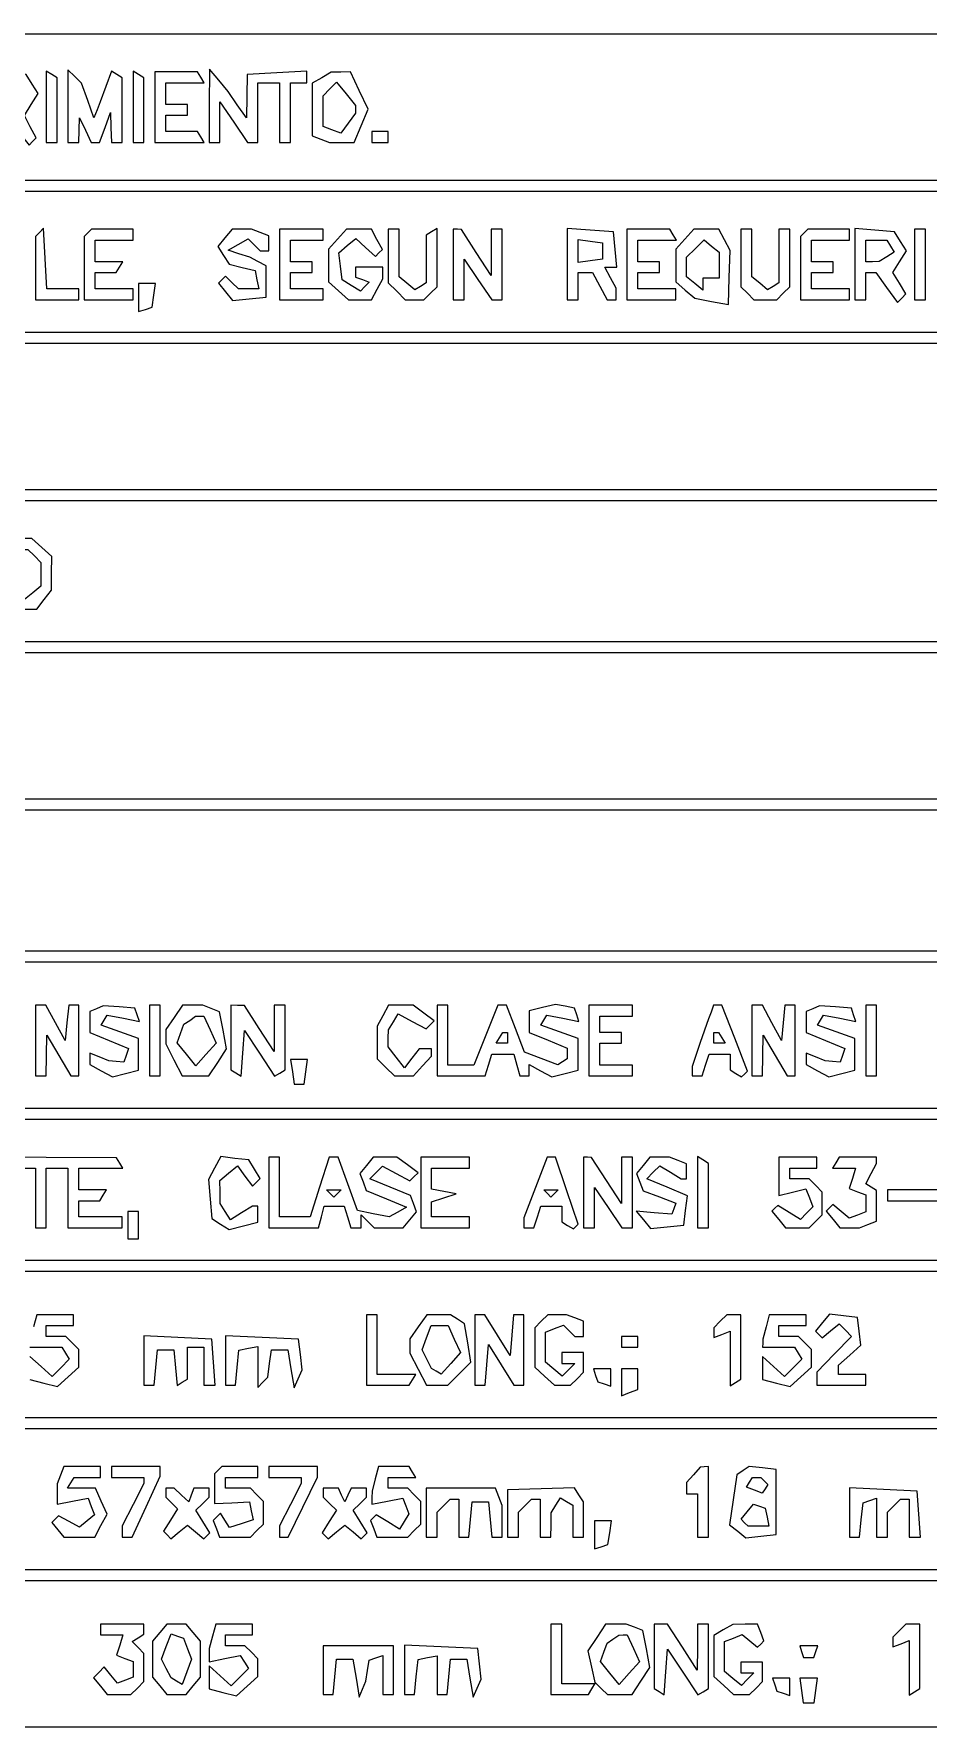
# Paper-space layout 'AN-03-DGE-012' of a CAD drawing. Header units: metres, sheet in millimetres. Extents: x 12 to 193, y 4 to 291.
# Drawn here: x 102.67 to 123.12, y 64.79 to 103.51 of the extents above; entities that cross this region are included whole.
import ezdxf

# ---------------------------------------------------------------- set-up
doc = ezdxf.new("R2010")
doc.units = ezdxf.units.M
doc.layers.add('DGE_CONTORNOS', color=7, linetype='Continuous', lineweight=0)
doc.layers.add('DGE_DATOS', color=7, linetype='Continuous', lineweight=0)

# ---------------------------------------------------------------- blocks, each defined once
blk = doc.blocks.new('LP_REF_DGE_MT_012')
at = {"layer": 'DGE_CONTORNOS'}
for points in [[(180.27, 101.832), (180.27, 100.157), (120.704, 100.157), (61.139, 100.157), (61.139, 101.832), (61.139, 103.507), (120.704, 103.507), (180.27, 103.507)], [(101.594, 101.84), (101.594, 101.026), (101.718, 101.026), (101.842, 101.026), (101.842, 101.336), (101.842, 101.646), (101.93, 101.646), (102.019, 101.646), (102.291, 101.305), (102.564, 100.964), (102.647, 101.046), (102.731, 101.129), (102.594, 101.384), (102.457, 101.64), (102.614, 101.892), (102.771, 102.143), (102.635, 102.36), (102.499, 102.577), (102.047, 102.615), (101.594, 102.654)], [(102.959, 101.84), (102.959, 101.026), (103.083, 101.026), (103.207, 101.026), (103.207, 101.763), (103.207, 102.5), (103.083, 102.577), (102.959, 102.653)], [(103.455, 101.857), (103.455, 101.026), (103.579, 101.026), (103.703, 101.026), (103.712, 101.305), (103.72, 101.584), (103.855, 101.305), (103.989, 101.026), (104.084, 101.026), (104.179, 101.026), (104.304, 101.367), (104.428, 101.708), (104.438, 101.367), (104.448, 101.026), (104.572, 101.026), (104.696, 101.026), (104.696, 101.763), (104.696, 102.5), (104.572, 102.577), (104.447, 102.654), (104.32, 102.305), (104.192, 101.956), (104.12, 101.77), (104.047, 101.584), (103.906, 101.982), (103.765, 102.38), (103.61, 102.534), (103.455, 102.688)], [(104.944, 101.84), (104.944, 101.026), (105.068, 101.026), (105.192, 101.026), (105.192, 101.763), (105.192, 102.5), (105.068, 102.577), (104.944, 102.653)], [(105.441, 101.832), (105.441, 101.026), (106.006, 101.026), (106.572, 101.026), (106.495, 101.15), (106.419, 101.274), (106.054, 101.274), (105.689, 101.274), (105.689, 101.46), (105.689, 101.646), (105.937, 101.646), (106.185, 101.646), (106.185, 101.77), (106.185, 101.894), (105.937, 101.894), (105.689, 101.894), (105.689, 102.142), (105.689, 102.391), (106.131, 102.391), (106.572, 102.391), (106.495, 102.515), (106.419, 102.639), (105.93, 102.639), (105.441, 102.639)], [(106.686, 101.863), (106.682, 101.026), (106.806, 101.026), (106.93, 101.026), (106.93, 101.489), (106.93, 101.952), (107.245, 101.489), (107.559, 101.026), (107.679, 101.026), (107.798, 101.026), (107.798, 101.708), (107.798, 102.391), (108.047, 102.391), (108.295, 102.391), (108.295, 101.708), (108.295, 101.026), (108.419, 101.026), (108.543, 101.026), (108.543, 101.708), (108.543, 102.391), (108.729, 102.391), (108.915, 102.391), (108.915, 102.522), (108.915, 102.653), (108.233, 102.616), (107.55, 102.578), (107.544, 102.081), (107.537, 101.584), (107.327, 101.888), (107.116, 102.191), (106.903, 102.446), (106.69, 102.701)], [(109.257, 102.505), (109.039, 102.378), (109.039, 101.777), (109.039, 101.176), (109.236, 101.101), (109.432, 101.026), (109.717, 101.026), (110.002, 101.026), (110.16, 101.407), (110.318, 101.788), (110.115, 102.213), (109.912, 102.639), (109.693, 102.635), (109.474, 102.631)], [(110.032, 101.78), (110.032, 101.694), (109.864, 101.464), (109.696, 101.234), (109.492, 101.312), (109.288, 101.39), (109.288, 101.741), (109.288, 102.093), (109.443, 102.248), (109.598, 102.403), (109.815, 102.135), (110.032, 101.867)], [(110.404, 101.15), (110.404, 101.026), (110.591, 101.026), (110.777, 101.026), (110.777, 101.15), (110.777, 101.274), (110.591, 101.274), (110.404, 101.274)], [(180.27, 98.296), (180.27, 96.683), (120.704, 96.683), (61.139, 96.683), (61.139, 98.296), (61.139, 99.909), (120.704, 99.909), (180.27, 99.909)], [(102.804, 98.969), (102.711, 98.875), (102.711, 98.151), (102.711, 97.427), (103.207, 97.427), (103.703, 97.427), (103.703, 97.551), (103.703, 97.675), (103.337, 97.675), (102.971, 97.675), (102.934, 98.369), (102.897, 99.063)], [(103.91, 98.958), (103.827, 98.875), (103.827, 98.151), (103.827, 97.427), (104.386, 97.427), (104.944, 97.427), (104.944, 97.551), (104.944, 97.675), (104.51, 97.675), (104.076, 97.675), (104.076, 97.861), (104.076, 98.048), (104.317, 98.048), (104.557, 98.048), (104.634, 98.172), (104.711, 98.296), (104.393, 98.296), (104.076, 98.296), (104.076, 98.544), (104.076, 98.792), (104.51, 98.792), (104.944, 98.792), (104.944, 98.916), (104.944, 99.04), (104.469, 99.04), (103.993, 99.04)], [(107.045, 98.844), (106.882, 98.647), (107.011, 98.443), (107.139, 98.239), (107.437, 98.169), (107.735, 98.099), (107.776, 97.887), (107.817, 97.675), (107.584, 97.675), (107.352, 97.675), (107.205, 97.822), (107.058, 97.969), (106.976, 97.887), (106.894, 97.805), (107.057, 97.61), (107.219, 97.414), (107.602, 97.452), (107.985, 97.489), (107.985, 97.848), (107.985, 98.207), (107.798, 98.304), (107.612, 98.402), (107.364, 98.481), (107.116, 98.561), (107.345, 98.689), (107.574, 98.818), (107.711, 98.681), (107.848, 98.544), (107.947, 98.544), (108.047, 98.544), (108.047, 98.717), (108.047, 98.89), (107.85, 98.965), (107.654, 99.04), (107.431, 99.04), (107.208, 99.04)], [(108.295, 98.234), (108.295, 97.427), (108.791, 97.427), (109.288, 97.427), (109.288, 97.551), (109.288, 97.675), (108.915, 97.675), (108.543, 97.675), (108.543, 97.861), (108.543, 98.048), (108.791, 98.048), (109.039, 98.048), (109.039, 98.172), (109.039, 98.296), (108.791, 98.296), (108.543, 98.296), (108.543, 98.544), (108.543, 98.792), (108.915, 98.792), (109.288, 98.792), (109.288, 98.916), (109.288, 99.04), (108.791, 99.04), (108.295, 99.04)], [(109.617, 98.813), (109.412, 98.586), (109.412, 98.212), (109.412, 97.838), (109.639, 97.632), (109.866, 97.427), (110.131, 97.427), (110.396, 97.427), (110.524, 97.667), (110.653, 97.907), (110.653, 98.039), (110.653, 98.172), (110.342, 98.172), (110.032, 98.172), (110.032, 98.058), (110.032, 97.944), (110.187, 97.889), (110.342, 97.833), (110.243, 97.728), (110.144, 97.622), (109.933, 97.754), (109.722, 97.886), (109.685, 98.195), (109.647, 98.503), (109.842, 98.665), (110.037, 98.826), (110.262, 98.623), (110.487, 98.419), (110.565, 98.498), (110.644, 98.577), (110.52, 98.808), (110.396, 99.04), (110.109, 99.04), (109.822, 99.04)], [(110.777, 98.429), (110.777, 97.817), (110.972, 97.622), (111.167, 97.427), (111.381, 97.427), (111.596, 97.427), (111.745, 97.576), (111.894, 97.725), (111.894, 98.39), (111.894, 99.055), (111.77, 98.978), (111.645, 98.902), (111.645, 98.358), (111.645, 97.814), (111.516, 97.734), (111.386, 97.654), (111.206, 97.804), (111.025, 97.954), (111.025, 98.497), (111.025, 99.04), (110.901, 99.04), (110.777, 99.04)], [(112.266, 98.234), (112.266, 97.427), (112.39, 97.427), (112.514, 97.427), (112.514, 97.89), (112.514, 98.353), (112.829, 97.89), (113.144, 97.427), (113.263, 97.427), (113.383, 97.427), (113.383, 98.234), (113.383, 99.04), (113.259, 99.04), (113.135, 99.04), (113.133, 98.513), (113.131, 97.985), (112.791, 98.512), (112.452, 99.038), (112.359, 99.039), (112.266, 99.04)], [(114.872, 98.241), (114.872, 97.427), (114.996, 97.427), (115.12, 97.427), (115.12, 97.737), (115.12, 98.048), (115.285, 98.048), (115.45, 98.048), (115.617, 97.737), (115.783, 97.427), (115.886, 97.427), (115.989, 97.427), (115.989, 97.559), (115.989, 97.692), (115.86, 97.932), (115.732, 98.172), (115.868, 98.172), (116.005, 98.172), (115.966, 98.575), (115.927, 98.978), (115.399, 99.016), (114.872, 99.055)], [(115.679, 98.544), (115.679, 98.358), (115.399, 98.318), (115.12, 98.278), (115.12, 98.544), (115.12, 98.809), (115.399, 98.77), (115.679, 98.73)], [(116.237, 98.234), (116.237, 97.427), (116.795, 97.427), (117.354, 97.427), (117.354, 97.551), (117.354, 97.675), (116.92, 97.675), (116.485, 97.675), (116.485, 97.861), (116.485, 98.048), (116.733, 98.048), (116.982, 98.048), (116.982, 98.172), (116.982, 98.296), (116.733, 98.296), (116.485, 98.296), (116.485, 98.544), (116.485, 98.792), (116.927, 98.792), (117.368, 98.792), (117.292, 98.916), (117.215, 99.04), (116.726, 99.04), (116.237, 99.04)], [(117.559, 98.813), (117.354, 98.586), (117.354, 98.212), (117.354, 97.838), (117.571, 97.649), (117.788, 97.461), (118.172, 97.389), (118.556, 97.317), (118.578, 97.934), (118.6, 98.551), (118.469, 98.796), (118.338, 99.04), (118.051, 99.04), (117.765, 99.04)], [(118.347, 98.218), (118.347, 97.923), (118.16, 97.923), (117.974, 97.923), (117.974, 97.784), (117.974, 97.645), (117.788, 97.799), (117.602, 97.954), (117.602, 98.178), (117.602, 98.402), (117.801, 98.601), (118.001, 98.801), (118.174, 98.657), (118.347, 98.514)], [(118.843, 98.383), (118.843, 97.725), (118.992, 97.576), (119.141, 97.427), (119.401, 97.427), (119.662, 97.427), (119.811, 97.576), (119.96, 97.725), (119.96, 98.383), (119.96, 99.04), (119.836, 99.04), (119.712, 99.04), (119.712, 98.427), (119.712, 97.814), (119.582, 97.734), (119.453, 97.654), (119.272, 97.804), (119.091, 97.954), (119.091, 98.497), (119.091, 99.04), (118.967, 99.04), (118.843, 99.04)], [(120.291, 98.958), (120.208, 98.875), (120.208, 98.151), (120.208, 97.427), (120.766, 97.427), (121.325, 97.427), (121.325, 97.551), (121.325, 97.675), (120.891, 97.675), (120.456, 97.675), (120.456, 97.861), (120.456, 98.048), (120.704, 98.048), (120.953, 98.048), (120.953, 98.172), (120.953, 98.296), (120.704, 98.296), (120.456, 98.296), (120.456, 98.544), (120.456, 98.792), (120.891, 98.792), (121.325, 98.792), (121.325, 98.916), (121.325, 99.04), (120.849, 99.04), (120.373, 99.04)], [(121.449, 98.241), (121.449, 97.427), (121.573, 97.427), (121.697, 97.427), (121.697, 97.737), (121.697, 98.048), (121.811, 98.048), (121.925, 98.048), (122.173, 97.707), (122.422, 97.366), (122.52, 97.464), (122.618, 97.562), (122.467, 97.805), (122.316, 98.048), (122.471, 98.296), (122.626, 98.545), (122.49, 98.761), (122.355, 98.978), (121.902, 99.017), (121.449, 99.055)], [(122.264, 98.654), (122.349, 98.516), (122.178, 98.408), (122.007, 98.3), (121.852, 98.298), (121.697, 98.296), (121.697, 98.544), (121.697, 98.792), (121.938, 98.792), (122.179, 98.792)], [(122.814, 98.234), (122.814, 97.427), (122.938, 97.427), (123.062, 97.427), (123.062, 98.234), (123.062, 99.04), (122.938, 99.04), (122.814, 99.04)], [(105.068, 97.479), (105.068, 97.158), (105.224, 97.209), (105.379, 97.26), (105.418, 97.53), (105.458, 97.799), (105.263, 97.799), (105.068, 97.799)], [(180.27, 94.759), (180.27, 93.084), (120.704, 93.084), (61.139, 93.084), (61.139, 94.759), (61.139, 96.434), (120.704, 96.434), (180.27, 96.434)], [(180.27, 91.223), (180.27, 89.609), (120.704, 89.609), (61.139, 89.609), (61.139, 91.223), (61.139, 92.836), (120.704, 92.836), (180.27, 92.836)], [(102.047, 91.74), (101.842, 91.513), (101.842, 91.062), (101.842, 90.611), (102.082, 90.482), (102.322, 90.354), (102.534, 90.354), (102.745, 90.354), (102.91, 90.571), (103.075, 90.788), (103.079, 91.172), (103.083, 91.556), (102.856, 91.762), (102.629, 91.967), (102.441, 91.967), (102.253, 91.967)], [(102.686, 91.57), (102.835, 91.421), (102.835, 91.151), (102.835, 90.881), (102.649, 90.726), (102.462, 90.572), (102.276, 90.726), (102.09, 90.881), (102.09, 91.151), (102.09, 91.421), (102.239, 91.57), (102.388, 91.719), (102.462, 91.719), (102.537, 91.719)], [(180.27, 87.686), (180.27, 86.011), (120.704, 86.011), (61.139, 86.011), (61.139, 87.686), (61.139, 89.361), (120.704, 89.361), (180.27, 89.361)], [(180.27, 84.15), (180.27, 82.536), (120.704, 82.536), (61.139, 82.536), (61.139, 84.15), (61.139, 85.763), (120.704, 85.763), (180.27, 85.763)], [(180.27, 80.613), (180.27, 78.938), (120.704, 78.938), (61.139, 78.938), (61.139, 80.613), (61.139, 82.288), (120.704, 82.288), (180.27, 82.288)], [(111.894, 80.489), (111.894, 79.682), (112.444, 79.682), (112.994, 79.682), (113.073, 79.931), (113.151, 80.179), (113.403, 80.179), (113.654, 80.179), (113.719, 79.931), (113.784, 79.682), (113.894, 79.682), (114.003, 79.682), (114.003, 79.811), (114.003, 79.939), (114.263, 79.8), (114.523, 79.661), (114.821, 79.736), (115.12, 79.811), (115.12, 80.173), (115.12, 80.535), (114.692, 80.69), (114.265, 80.844), (114.335, 80.958), (114.406, 81.072), (114.773, 80.999), (115.14, 80.926), (115.089, 81.08), (115.038, 81.234), (114.821, 81.276), (114.604, 81.318), (114.304, 81.242), (114.003, 81.167), (114.003, 80.923), (114.003, 80.678), (114.438, 80.497), (114.872, 80.316), (114.872, 80.192), (114.872, 80.069), (114.766, 80.004), (114.66, 79.938), (114.277, 80.083), (113.894, 80.227), (113.69, 80.762), (113.486, 81.296), (113.387, 81.296), (113.288, 81.296), (113.011, 80.613), (112.733, 79.931), (112.438, 79.931), (112.142, 79.931), (112.142, 80.613), (112.142, 81.296), (112.018, 81.296), (111.894, 81.296)], [(102.711, 80.489), (102.711, 79.682), (102.835, 79.682), (102.959, 79.682), (102.964, 80.148), (102.97, 80.613), (103.243, 80.149), (103.517, 79.685), (103.61, 79.684), (103.703, 79.682), (103.703, 80.489), (103.703, 81.296), (103.587, 81.296), (103.471, 81.296), (103.432, 80.892), (103.392, 80.489), (103.172, 80.892), (102.952, 81.296), (102.831, 81.296), (102.711, 81.296)], [(104.107, 81.216), (103.952, 81.151), (103.952, 80.915), (103.952, 80.678), (104.397, 80.492), (104.842, 80.306), (104.787, 80.149), (104.731, 79.993), (104.559, 80.01), (104.386, 80.027), (104.169, 80.116), (103.952, 80.205), (103.952, 80.072), (103.952, 79.939), (104.211, 79.8), (104.471, 79.661), (104.77, 79.736), (105.068, 79.811), (105.068, 80.173), (105.068, 80.535), (104.641, 80.69), (104.213, 80.844), (104.283, 80.958), (104.354, 81.072), (104.721, 80.999), (105.088, 80.926), (105.038, 81.08), (104.987, 81.234), (104.625, 81.258), (104.262, 81.282)], [(105.317, 80.489), (105.317, 79.682), (105.441, 79.682), (105.565, 79.682), (105.565, 80.489), (105.565, 81.296), (105.441, 81.296), (105.317, 81.296)], [(105.882, 81.02), (105.689, 80.744), (105.689, 80.579), (105.689, 80.415), (105.878, 80.049), (106.068, 79.682), (106.372, 79.682), (106.676, 79.682), (106.879, 79.992), (107.082, 80.302), (107.002, 80.725), (106.923, 81.148), (106.73, 81.222), (106.537, 81.296), (106.306, 81.296), (106.075, 81.296)], [(106.704, 80.738), (106.845, 80.428), (106.611, 80.169), (106.377, 79.911), (106.163, 80.175), (105.95, 80.439), (106.027, 80.65), (106.105, 80.861), (106.238, 80.952), (106.371, 81.044), (106.467, 81.045), (106.563, 81.047)], [(107.178, 80.558), (107.178, 79.821), (107.295, 79.749), (107.412, 79.677), (107.45, 80.2), (107.488, 80.723), (107.834, 80.198), (108.18, 79.674), (108.3, 79.747), (108.419, 79.821), (108.419, 80.558), (108.419, 81.296), (108.295, 81.296), (108.171, 81.296), (108.169, 80.768), (108.167, 80.241), (107.828, 80.767), (107.488, 81.294), (107.333, 81.295), (107.178, 81.296)], [(110.657, 81.056), (110.529, 80.816), (110.529, 80.444), (110.529, 80.072), (110.724, 79.877), (110.919, 79.682), (111.139, 79.682), (111.359, 79.682), (111.564, 79.909), (111.77, 80.136), (111.77, 80.22), (111.77, 80.303), (111.628, 80.303), (111.487, 80.303), (111.318, 80.086), (111.149, 79.869), (110.963, 80.109), (110.777, 80.35), (110.779, 80.544), (110.781, 80.737), (110.895, 80.918), (111.009, 81.098), (111.327, 80.928), (111.645, 80.757), (111.738, 80.851), (111.831, 80.944), (111.591, 81.12), (111.35, 81.296), (111.068, 81.296), (110.786, 81.296)], [(115.368, 80.489), (115.368, 79.682), (115.865, 79.682), (116.361, 79.682), (116.361, 79.806), (116.361, 79.931), (115.989, 79.931), (115.617, 79.931), (115.617, 80.179), (115.617, 80.427), (115.865, 80.427), (116.113, 80.427), (116.113, 80.551), (116.113, 80.675), (115.865, 80.675), (115.617, 80.675), (115.617, 80.861), (115.617, 81.047), (115.989, 81.047), (116.361, 81.047), (116.361, 81.171), (116.361, 81.296), (115.865, 81.296), (115.368, 81.296)], [(118.159, 81.14), (118.103, 80.985), (117.914, 80.442), (117.726, 79.899), (117.726, 79.791), (117.726, 79.682), (117.842, 79.682), (117.958, 79.682), (118.036, 79.931), (118.115, 80.179), (118.355, 80.179), (118.595, 80.179), (118.595, 80), (118.595, 79.821), (118.727, 79.739), (118.859, 79.658), (118.926, 79.724), (118.993, 79.791), (118.702, 80.543), (118.41, 81.296), (118.312, 81.296), (118.215, 81.296)], [(119.091, 80.489), (119.091, 79.682), (119.215, 79.682), (119.339, 79.682), (119.345, 80.148), (119.35, 80.613), (119.624, 80.149), (119.898, 79.685), (119.991, 79.684), (120.084, 79.682), (120.084, 80.489), (120.084, 81.296), (119.968, 81.296), (119.851, 81.296), (119.812, 80.892), (119.773, 80.489), (119.553, 80.892), (119.333, 81.296), (119.212, 81.296), (119.091, 81.296)], [(120.487, 81.216), (120.332, 81.151), (120.332, 80.915), (120.332, 80.678), (120.777, 80.492), (121.223, 80.306), (121.167, 80.149), (121.112, 79.993), (120.939, 80.01), (120.766, 80.027), (120.549, 80.116), (120.332, 80.205), (120.332, 80.072), (120.332, 79.939), (120.592, 79.8), (120.852, 79.661), (121.15, 79.736), (121.449, 79.811), (121.449, 80.173), (121.449, 80.535), (121.021, 80.69), (120.594, 80.844), (120.664, 80.958), (120.735, 81.072), (121.102, 80.999), (121.469, 80.926), (121.418, 81.08), (121.368, 81.234), (121.005, 81.258), (120.642, 81.282)], [(121.697, 80.489), (121.697, 79.682), (121.821, 79.682), (121.945, 79.682), (121.945, 80.489), (121.945, 81.296), (121.821, 81.296), (121.697, 81.296)], [(113.507, 80.551), (113.507, 80.427), (113.375, 80.427), (113.244, 80.427), (113.321, 80.551), (113.397, 80.675), (113.452, 80.675), (113.507, 80.675)], [(118.409, 80.551), (118.485, 80.427), (118.354, 80.427), (118.223, 80.427), (118.223, 80.551), (118.223, 80.675), (118.277, 80.675), (118.332, 80.675)], [(108.587, 79.775), (108.63, 79.496), (108.742, 79.496), (108.853, 79.496), (108.893, 79.775), (108.933, 80.055), (108.739, 80.055), (108.545, 80.055)], [(180.27, 77.077), (180.27, 75.463), (120.704, 75.463), (61.139, 75.463), (61.139, 77.077), (61.139, 78.69), (120.704, 78.69), (180.27, 78.69)], [(106.807, 77.575), (106.667, 77.314), (106.705, 76.867), (106.744, 76.419), (106.942, 76.295), (107.14, 76.171), (107.469, 76.254), (107.798, 76.337), (107.798, 76.52), (107.798, 76.704), (107.735, 76.704), (107.671, 76.704), (107.421, 76.549), (107.17, 76.394), (107.052, 76.58), (106.934, 76.766), (106.932, 77.03), (106.93, 77.294), (107.129, 77.46), (107.329, 77.626), (107.5, 77.391), (107.672, 77.157), (107.762, 77.247), (107.852, 77.337), (107.72, 77.548), (107.587, 77.759), (107.267, 77.797), (106.947, 77.836)], [(108.047, 77.014), (108.047, 76.208), (108.617, 76.208), (109.187, 76.208), (109.252, 76.456), (109.317, 76.704), (109.542, 76.704), (109.767, 76.704), (109.846, 76.456), (109.925, 76.208), (110.041, 76.208), (110.156, 76.208), (110.156, 76.357), (110.156, 76.506), (110.305, 76.357), (110.454, 76.208), (110.786, 76.208), (111.119, 76.208), (111.272, 76.392), (111.425, 76.577), (111.354, 76.761), (111.284, 76.945), (110.822, 77.138), (110.361, 77.33), (110.504, 77.474), (110.648, 77.618), (110.96, 77.45), (111.273, 77.283), (111.366, 77.376), (111.459, 77.469), (111.218, 77.645), (110.978, 77.821), (110.706, 77.821), (110.435, 77.821), (110.282, 77.637), (110.129, 77.452), (110.203, 77.259), (110.277, 77.065), (110.738, 76.873), (111.199, 76.68), (111, 76.569), (110.801, 76.457), (110.437, 76.53), (110.073, 76.603), (109.854, 77.212), (109.635, 77.821), (109.53, 77.821), (109.424, 77.821), (109.209, 77.139), (108.994, 76.456), (108.645, 76.456), (108.295, 76.456), (108.295, 77.139), (108.295, 77.821), (108.171, 77.821), (108.047, 77.821)], [(111.521, 77.014), (111.521, 76.208), (112.08, 76.208), (112.638, 76.208), (112.638, 76.332), (112.638, 76.456), (112.204, 76.456), (111.77, 76.456), (111.77, 76.628), (111.77, 76.799), (112.049, 76.892), (112.328, 76.984), (112.049, 77.039), (111.77, 77.094), (111.77, 77.333), (111.77, 77.573), (112.204, 77.573), (112.638, 77.573), (112.638, 77.697), (112.638, 77.821), (112.08, 77.821), (111.521, 77.821)], [(114.145, 77.128), (113.879, 76.434), (113.879, 76.321), (113.879, 76.208), (113.995, 76.208), (114.111, 76.208), (114.189, 76.456), (114.268, 76.704), (114.508, 76.704), (114.748, 76.704), (114.748, 76.525), (114.748, 76.347), (114.88, 76.265), (115.013, 76.183), (115.065, 76.236), (115.118, 76.289), (114.86, 77.055), (114.601, 77.821), (114.505, 77.821), (114.41, 77.821)], [(115.244, 77.014), (115.244, 76.208), (115.368, 76.208), (115.492, 76.208), (115.492, 76.671), (115.492, 77.134), (115.807, 76.671), (116.122, 76.208), (116.241, 76.208), (116.361, 76.208), (116.361, 77.014), (116.361, 77.821), (116.237, 77.821), (116.113, 77.821), (116.111, 77.294), (116.109, 76.766), (115.77, 77.293), (115.43, 77.819), (115.337, 77.82), (115.244, 77.821)], [(116.611, 77.637), (116.457, 77.452), (116.534, 77.253), (116.61, 77.055), (116.983, 76.914), (117.356, 76.773), (117.31, 76.646), (117.265, 76.518), (116.857, 76.552), (116.45, 76.586), (116.612, 76.391), (116.774, 76.195), (117.157, 76.233), (117.54, 76.27), (117.579, 76.606), (117.618, 76.943), (117.153, 77.137), (116.689, 77.33), (116.839, 77.48), (116.988, 77.629), (117.231, 77.477), (117.475, 77.325), (117.538, 77.325), (117.602, 77.325), (117.602, 77.498), (117.602, 77.67), (117.406, 77.746), (117.209, 77.821), (116.987, 77.821), (116.764, 77.821)], [(117.85, 77.022), (117.85, 76.208), (117.974, 76.208), (118.098, 76.208), (118.098, 76.945), (118.098, 77.682), (117.974, 77.759), (117.85, 77.836)], [(119.712, 77.384), (119.712, 76.948), (120.021, 77.025), (120.33, 77.103), (120.409, 76.895), (120.489, 76.688), (120.346, 76.544), (120.202, 76.4), (119.945, 76.561), (119.687, 76.721), (119.62, 76.654), (119.552, 76.586), (119.709, 76.397), (119.866, 76.208), (120.136, 76.208), (120.407, 76.208), (120.556, 76.357), (120.704, 76.506), (120.704, 76.766), (120.704, 77.027), (120.556, 77.176), (120.407, 77.325), (120.183, 77.325), (119.96, 77.325), (119.96, 77.449), (119.96, 77.573), (120.27, 77.573), (120.58, 77.573), (120.58, 77.697), (120.58, 77.821), (120.146, 77.821), (119.712, 77.821)], [(121.015, 77.697), (120.938, 77.573), (121.202, 77.573), (121.466, 77.573), (121.392, 77.339), (121.317, 77.106), (121.507, 77.033), (121.697, 76.96), (121.697, 76.766), (121.697, 76.572), (121.509, 76.5), (121.322, 76.428), (121.134, 76.584), (120.947, 76.74), (120.87, 76.663), (120.793, 76.586), (120.95, 76.397), (121.107, 76.208), (121.33, 76.208), (121.553, 76.208), (121.749, 76.283), (121.945, 76.359), (121.945, 76.71), (121.945, 77.062), (121.821, 77.139), (121.697, 77.216), (121.821, 77.448), (121.945, 77.681), (121.945, 77.751), (121.945, 77.821), (121.518, 77.821), (121.091, 77.821)], [(109.619, 76.994), (109.536, 76.911), (109.453, 76.994), (109.37, 77.077), (109.536, 77.077), (109.701, 77.077)], [(114.582, 76.994), (114.5, 76.911), (114.417, 76.994), (114.334, 77.077), (114.5, 77.077), (114.665, 77.077)], [(122.194, 76.952), (122.194, 76.828), (122.876, 76.828), (123.559, 76.828), (123.559, 76.952), (123.559, 77.077), (122.876, 77.077), (122.194, 77.077)], [(104.82, 76.27), (104.82, 75.96), (104.944, 75.96), (105.068, 75.96), (105.068, 76.27), (105.068, 76.58), (104.944, 76.58), (104.82, 76.58)], [(180.27, 73.54), (180.27, 71.865), (120.704, 71.865), (61.139, 71.865), (61.139, 73.54), (61.139, 75.215), (120.704, 75.215), (180.27, 75.215)], [(110.28, 73.416), (110.28, 72.609), (110.769, 72.609), (111.259, 72.609), (111.335, 72.733), (111.412, 72.858), (110.97, 72.858), (110.529, 72.858), (110.529, 73.54), (110.529, 74.222), (110.404, 74.222), (110.28, 74.222)], [(111.466, 73.947), (111.273, 73.671), (111.273, 73.506), (111.273, 73.342), (111.462, 72.975), (111.652, 72.609), (111.897, 72.609), (112.142, 72.609), (112.404, 72.871), (112.666, 73.134), (112.595, 73.575), (112.523, 74.016), (112.363, 74.117), (112.204, 74.219), (111.932, 74.221), (111.66, 74.222)], [(112.288, 73.665), (112.429, 73.355), (112.207, 73.109), (111.985, 72.863), (111.878, 72.929), (111.771, 72.995), (111.661, 73.206), (111.551, 73.416), (111.656, 73.695), (111.762, 73.974), (111.954, 73.974), (112.147, 73.974)], [(112.762, 73.416), (112.762, 72.609), (112.879, 72.609), (112.996, 72.609), (113.034, 73.075), (113.073, 73.54), (113.362, 73.075), (113.651, 72.609), (113.765, 72.609), (113.879, 72.609), (113.879, 73.416), (113.879, 74.222), (113.763, 74.222), (113.646, 74.222), (113.607, 73.757), (113.569, 73.292), (113.28, 73.757), (112.99, 74.222), (112.876, 74.222), (112.762, 74.222)], [(114.276, 74.074), (114.127, 73.925), (114.127, 73.472), (114.127, 73.02), (114.354, 72.815), (114.581, 72.609), (114.764, 72.609), (114.946, 72.609), (115.095, 72.758), (115.244, 72.907), (115.244, 73.131), (115.244, 73.354), (114.996, 73.354), (114.748, 73.354), (114.748, 73.23), (114.748, 73.106), (114.897, 73.106), (115.046, 73.106), (114.902, 72.962), (114.758, 72.818), (114.567, 72.977), (114.376, 73.136), (114.376, 73.48), (114.376, 73.824), (114.582, 73.903), (114.789, 73.982), (114.918, 73.854), (115.046, 73.726), (115.145, 73.726), (115.244, 73.726), (115.244, 73.899), (115.244, 74.072), (115.048, 74.147), (114.852, 74.222), (114.638, 74.222), (114.425, 74.222)], [(118.371, 74.074), (118.223, 73.925), (118.223, 73.812), (118.223, 73.7), (118.409, 73.771), (118.595, 73.842), (118.595, 73.219), (118.595, 72.595), (118.719, 72.671), (118.843, 72.748), (118.843, 73.485), (118.843, 74.222), (118.682, 74.222), (118.52, 74.222)], [(119.418, 73.943), (119.343, 73.664), (119.341, 73.571), (119.339, 73.478), (119.704, 73.478), (120.069, 73.478), (120.153, 73.342), (120.237, 73.206), (120.04, 73.009), (119.843, 72.812), (119.591, 73.04), (119.339, 73.268), (119.339, 73.003), (119.339, 72.738), (119.655, 72.659), (119.97, 72.58), (120.213, 72.8), (120.456, 73.02), (120.456, 73.224), (120.456, 73.428), (120.307, 73.577), (120.158, 73.726), (119.935, 73.726), (119.712, 73.726), (119.712, 73.85), (119.712, 73.974), (120.022, 73.974), (120.332, 73.974), (120.332, 74.098), (120.332, 74.222), (119.912, 74.222), (119.492, 74.222)], [(120.707, 74.04), (120.545, 73.844), (120.622, 73.767), (120.698, 73.691), (120.893, 73.852), (121.087, 74.013), (121.231, 73.87), (121.374, 73.727), (120.977, 73.317), (120.58, 72.908), (120.58, 72.759), (120.58, 72.609), (121.139, 72.609), (121.697, 72.609), (121.697, 72.733), (121.697, 72.858), (121.387, 72.858), (121.077, 72.858), (121.077, 72.962), (121.077, 73.067), (121.331, 73.297), (121.585, 73.527), (121.548, 73.844), (121.511, 74.16), (121.19, 74.198), (120.869, 74.235)], [(105.192, 73.174), (105.192, 72.609), (105.309, 72.609), (105.425, 72.609), (105.464, 73.013), (105.503, 73.416), (105.689, 73.416), (105.875, 73.416), (105.914, 73.01), (105.953, 72.605), (106.069, 72.676), (106.185, 72.748), (106.185, 73.113), (106.185, 73.478), (106.371, 73.478), (106.558, 73.478), (106.558, 73.044), (106.558, 72.609), (106.689, 72.609), (106.82, 72.609), (106.782, 73.137), (106.744, 73.664), (105.968, 73.701), (105.192, 73.738)], [(107.054, 73.173), (107.054, 72.609), (107.17, 72.609), (107.286, 72.609), (107.325, 73.012), (107.364, 73.414), (107.581, 73.455), (107.798, 73.496), (107.798, 73.028), (107.798, 72.56), (107.912, 72.678), (108.026, 72.795), (108.067, 73.106), (108.109, 73.416), (108.295, 73.416), (108.481, 73.416), (108.553, 72.982), (108.625, 72.547), (108.717, 72.754), (108.81, 72.961), (108.769, 73.312), (108.729, 73.664), (107.892, 73.701), (107.054, 73.737)], [(116.113, 73.602), (116.113, 73.478), (116.299, 73.478), (116.485, 73.478), (116.485, 73.602), (116.485, 73.726), (116.299, 73.726), (116.113, 73.726)], [(115.521, 72.834), (115.57, 72.687), (115.717, 72.638), (115.865, 72.589), (115.865, 72.785), (115.865, 72.982), (115.668, 72.982), (115.472, 72.982)], [(116.113, 72.675), (116.113, 72.369), (116.299, 72.44), (116.485, 72.512), (116.485, 72.747), (116.485, 72.982), (116.299, 72.982), (116.113, 72.982)], [(180.27, 70.003), (180.27, 68.39), (120.704, 68.39), (61.139, 68.39), (61.139, 70.003), (61.139, 71.617), (120.704, 71.617), (180.27, 71.617)], [(103.282, 70.552), (103.207, 70.355), (103.207, 70.121), (103.207, 69.886), (103.561, 69.956), (103.916, 70.027), (103.988, 69.838), (104.061, 69.649), (103.89, 69.508), (103.719, 69.366), (103.479, 69.494), (103.24, 69.622), (103.162, 69.545), (103.085, 69.468), (103.223, 69.301), (103.361, 69.135), (103.714, 69.135), (104.067, 69.135), (104.208, 69.399), (104.349, 69.663), (104.215, 69.957), (104.081, 70.252), (103.761, 70.252), (103.441, 70.252), (103.517, 70.376), (103.594, 70.5), (103.897, 70.5), (104.2, 70.5), (104.2, 70.624), (104.2, 70.748), (103.779, 70.748), (103.358, 70.748)], [(104.448, 70.624), (104.448, 70.5), (104.82, 70.5), (105.192, 70.5), (105.192, 70.433), (105.192, 70.366), (104.944, 69.879), (104.696, 69.393), (104.696, 69.264), (104.696, 69.135), (104.811, 69.135), (104.926, 69.135), (105.245, 69.832), (105.565, 70.53), (105.565, 70.639), (105.565, 70.748), (105.006, 70.748), (104.448, 70.748)], [(106.888, 70.665), (106.806, 70.583), (106.806, 70.244), (106.806, 69.905), (107.205, 69.923), (107.603, 69.941), (107.646, 69.735), (107.689, 69.528), (107.418, 69.442), (107.147, 69.356), (107.045, 69.521), (106.943, 69.686), (106.859, 69.602), (106.775, 69.518), (106.849, 69.326), (106.922, 69.135), (107.273, 69.135), (107.625, 69.135), (107.774, 69.284), (107.923, 69.433), (107.923, 69.693), (107.923, 69.954), (107.774, 70.103), (107.625, 70.252), (107.339, 70.252), (107.054, 70.252), (107.054, 70.376), (107.054, 70.5), (107.426, 70.5), (107.798, 70.5), (107.798, 70.624), (107.798, 70.748), (107.385, 70.748), (106.971, 70.748)], [(108.047, 70.624), (108.047, 70.5), (108.419, 70.5), (108.791, 70.5), (108.791, 70.433), (108.791, 70.366), (108.543, 69.879), (108.295, 69.393), (108.295, 69.264), (108.295, 69.135), (108.393, 69.135), (108.491, 69.135), (108.827, 69.82), (109.164, 70.505), (109.164, 70.627), (109.164, 70.748), (108.605, 70.748), (108.047, 70.748)], [(110.483, 70.469), (110.408, 70.19), (110.406, 70.038), (110.404, 69.886), (110.759, 69.956), (111.113, 70.027), (111.182, 69.849), (111.25, 69.671), (111.141, 69.496), (111.033, 69.321), (110.768, 69.485), (110.504, 69.648), (110.439, 69.583), (110.374, 69.518), (110.447, 69.326), (110.521, 69.135), (110.872, 69.135), (111.224, 69.135), (111.372, 69.284), (111.521, 69.433), (111.521, 69.693), (111.521, 69.954), (111.372, 70.103), (111.224, 70.252), (111, 70.252), (110.777, 70.252), (110.777, 70.376), (110.777, 70.5), (111.094, 70.5), (111.412, 70.5), (111.335, 70.624), (111.259, 70.748), (110.908, 70.748), (110.558, 70.748)], [(117.757, 70.562), (117.602, 70.386), (117.602, 70.257), (117.602, 70.128), (117.726, 70.128), (117.85, 70.128), (117.85, 69.631), (117.85, 69.135), (117.974, 69.135), (118.098, 69.135), (118.098, 69.941), (118.098, 70.748), (118.005, 70.743), (117.912, 70.739)], [(118.891, 70.656), (118.753, 70.562), (118.669, 69.992), (118.585, 69.421), (118.769, 69.269), (118.952, 69.117), (119.301, 69.157), (119.65, 69.197), (119.65, 69.941), (119.65, 70.686), (119.339, 70.718), (119.029, 70.75)], [(119.377, 70.42), (119.457, 70.341), (119.394, 70.24), (119.331, 70.138), (119.15, 70.208), (118.969, 70.278), (119.037, 70.389), (119.106, 70.5), (119.202, 70.5), (119.298, 70.5)], [(105.689, 70.152), (105.689, 70.053), (105.823, 69.919), (105.957, 69.785), (105.797, 69.527), (105.636, 69.27), (105.722, 69.185), (105.807, 69.099), (105.996, 69.256), (106.185, 69.413), (106.374, 69.256), (106.564, 69.099), (106.631, 69.167), (106.699, 69.235), (106.538, 69.492), (106.378, 69.749), (106.53, 69.901), (106.682, 70.053), (106.682, 70.152), (106.682, 70.252), (106.506, 70.252), (106.33, 70.252), (106.273, 70.097), (106.216, 69.941), (106.052, 70.097), (105.887, 70.252), (105.788, 70.252), (105.689, 70.252)], [(109.288, 70.152), (109.288, 70.053), (109.44, 69.901), (109.592, 69.749), (109.431, 69.492), (109.27, 69.235), (109.338, 69.167), (109.406, 69.099), (109.595, 69.256), (109.784, 69.413), (109.973, 69.256), (110.162, 69.099), (110.23, 69.167), (110.298, 69.235), (110.137, 69.492), (109.976, 69.749), (110.128, 69.901), (110.28, 70.053), (110.28, 70.152), (110.28, 70.252), (110.105, 70.252), (109.929, 70.252), (109.856, 70.097), (109.784, 69.941), (109.712, 70.097), (109.639, 70.252), (109.463, 70.252), (109.288, 70.252)], [(111.645, 69.693), (111.645, 69.135), (111.77, 69.135), (111.894, 69.135), (111.894, 69.42), (111.894, 69.706), (112.043, 69.855), (112.191, 70.003), (112.291, 70.003), (112.39, 70.003), (112.39, 69.569), (112.39, 69.135), (112.506, 69.135), (112.622, 69.135), (112.661, 69.538), (112.7, 69.941), (112.886, 69.941), (113.073, 69.941), (113.111, 69.538), (113.15, 69.135), (113.267, 69.135), (113.383, 69.135), (113.383, 69.497), (113.383, 69.859), (113.307, 70.055), (113.232, 70.252), (112.439, 70.252), (111.645, 70.252)], [(113.507, 69.675), (113.507, 69.135), (113.631, 69.135), (113.755, 69.135), (113.755, 69.42), (113.755, 69.706), (113.904, 69.855), (114.053, 70.003), (114.152, 70.003), (114.251, 70.003), (114.251, 69.569), (114.251, 69.135), (114.376, 69.135), (114.5, 69.135), (114.502, 69.414), (114.503, 69.693), (114.612, 69.864), (114.72, 70.035), (114.858, 69.95), (114.996, 69.865), (114.996, 69.5), (114.996, 69.135), (115.12, 69.135), (115.244, 69.135), (115.242, 69.538), (115.24, 69.941), (115.139, 70.101), (115.038, 70.26), (114.272, 70.237), (113.507, 70.215)], [(121.325, 69.699), (121.325, 69.135), (121.441, 69.135), (121.557, 69.135), (121.596, 69.529), (121.635, 69.922), (121.79, 69.973), (121.945, 70.024), (121.945, 69.58), (121.945, 69.135), (122.069, 69.135), (122.194, 69.135), (122.194, 69.42), (122.194, 69.706), (122.342, 69.855), (122.491, 70.003), (122.591, 70.003), (122.69, 70.003), (122.69, 69.569), (122.69, 69.135), (122.821, 69.135), (122.952, 69.135), (122.914, 69.662), (122.876, 70.19), (122.1, 70.227), (121.325, 70.263)], [(119.442, 69.59), (119.482, 69.383), (119.245, 69.383), (119.008, 69.383), (118.927, 69.465), (118.845, 69.546), (118.987, 69.717), (119.128, 69.888), (119.265, 69.842), (119.401, 69.797)], [(115.492, 69.187), (115.492, 68.866), (115.648, 68.917), (115.803, 68.968), (115.842, 69.238), (115.882, 69.507), (115.687, 69.507), (115.492, 69.507)], [(180.27, 66.467), (180.27, 64.792), (120.704, 64.792), (61.139, 64.792), (61.139, 66.467), (61.139, 68.142), (120.704, 68.142), (180.27, 68.142)], [(104.2, 67.025), (104.2, 66.901), (104.456, 66.901), (104.713, 66.901), (104.639, 66.668), (104.565, 66.434), (104.754, 66.361), (104.944, 66.289), (104.944, 66.112), (104.944, 65.935), (104.767, 65.867), (104.59, 65.799), (104.437, 65.983), (104.285, 66.167), (104.161, 66.043), (104.037, 65.919), (104.195, 65.728), (104.354, 65.536), (104.624, 65.536), (104.895, 65.536), (105.044, 65.685), (105.192, 65.834), (105.192, 66.157), (105.192, 66.479), (105.058, 66.614), (104.923, 66.749), (105.058, 66.833), (105.192, 66.916), (105.192, 67.033), (105.192, 67.149), (104.696, 67.149), (104.2, 67.149)], [(105.555, 66.952), (105.391, 66.754), (105.391, 66.343), (105.391, 65.932), (105.555, 65.734), (105.719, 65.536), (105.937, 65.536), (106.155, 65.536), (106.319, 65.734), (106.483, 65.932), (106.483, 66.343), (106.483, 66.754), (106.319, 66.952), (106.155, 67.149), (105.937, 67.149), (105.719, 67.149)], [(106.76, 66.87), (106.685, 66.591), (106.683, 66.439), (106.682, 66.287), (107.039, 66.358), (107.396, 66.43), (107.488, 66.281), (107.58, 66.133), (107.383, 65.936), (107.186, 65.739), (106.934, 65.967), (106.682, 66.195), (106.682, 65.93), (106.682, 65.665), (106.997, 65.586), (107.312, 65.507), (107.555, 65.727), (107.798, 65.947), (107.798, 66.151), (107.798, 66.355), (107.65, 66.504), (107.501, 66.653), (107.277, 66.653), (107.054, 66.653), (107.054, 66.777), (107.054, 66.901), (107.364, 66.901), (107.674, 66.901), (107.674, 67.025), (107.674, 67.149), (107.255, 67.149), (106.835, 67.149)], [(114.5, 66.343), (114.5, 65.536), (114.927, 65.536), (115.354, 65.536), (115.437, 65.671), (115.52, 65.806), (115.655, 65.671), (115.79, 65.536), (116.073, 65.536), (116.355, 65.536), (116.558, 65.846), (116.761, 66.156), (116.682, 66.579), (116.603, 67.001), (116.41, 67.075), (116.217, 67.149), (115.982, 67.149), (115.746, 67.149), (115.546, 66.844), (115.346, 66.539), (115.429, 66.162), (115.512, 65.784), (115.13, 65.784), (114.748, 65.784), (114.748, 66.467), (114.748, 67.149), (114.624, 67.149), (114.5, 67.149)], [(116.857, 66.412), (116.857, 65.675), (116.974, 65.603), (117.091, 65.531), (117.129, 66.054), (117.168, 66.577), (117.514, 66.052), (117.86, 65.527), (117.979, 65.601), (118.098, 65.675), (118.098, 66.412), (118.098, 67.149), (117.974, 67.149), (117.85, 67.149), (117.848, 66.622), (117.846, 66.095), (117.507, 66.621), (117.168, 67.148), (117.013, 67.149), (116.857, 67.149)], [(118.44, 67.015), (118.223, 66.889), (118.223, 66.418), (118.223, 65.947), (118.449, 65.742), (118.676, 65.536), (118.859, 65.536), (119.042, 65.536), (119.19, 65.685), (119.339, 65.834), (119.339, 66.057), (119.339, 66.281), (119.091, 66.281), (118.843, 66.281), (118.843, 66.157), (118.843, 66.033), (118.992, 66.033), (119.141, 66.033), (118.997, 65.889), (118.854, 65.745), (118.662, 65.904), (118.471, 66.063), (118.471, 66.407), (118.471, 66.751), (118.673, 66.828), (118.874, 66.906), (119.048, 66.762), (119.221, 66.618), (119.296, 66.692), (119.37, 66.766), (119.297, 66.958), (119.223, 67.149), (118.94, 67.146), (118.657, 67.142)], [(122.467, 67.001), (122.318, 66.852), (122.318, 66.739), (122.318, 66.627), (122.504, 66.698), (122.69, 66.769), (122.69, 66.146), (122.69, 65.522), (122.814, 65.598), (122.938, 65.675), (122.938, 66.412), (122.938, 67.149), (122.777, 67.149), (122.615, 67.149)], [(106.188, 66.585), (106.277, 66.343), (106.17, 66.056), (106.063, 65.769), (105.939, 65.845), (105.814, 65.922), (105.704, 66.133), (105.594, 66.343), (105.703, 66.632), (105.813, 66.922), (105.956, 66.874), (106.1, 66.826)], [(109.288, 66.095), (109.288, 65.536), (109.404, 65.536), (109.52, 65.536), (109.559, 65.94), (109.598, 66.343), (109.784, 66.343), (109.97, 66.343), (110.042, 65.909), (110.114, 65.474), (110.19, 65.66), (110.266, 65.846), (110.304, 66.084), (110.342, 66.322), (110.498, 66.374), (110.653, 66.426), (110.653, 65.981), (110.653, 65.536), (110.777, 65.536), (110.901, 65.536), (110.901, 66.095), (110.901, 66.653), (110.094, 66.653), (109.288, 66.653)], [(111.149, 66.1), (111.149, 65.536), (111.265, 65.536), (111.382, 65.536), (111.42, 65.939), (111.459, 66.341), (111.676, 66.382), (111.894, 66.423), (111.894, 65.98), (111.894, 65.536), (112.01, 65.536), (112.126, 65.536), (112.165, 65.94), (112.204, 66.343), (112.39, 66.343), (112.576, 66.343), (112.648, 65.909), (112.72, 65.474), (112.812, 65.681), (112.905, 65.888), (112.865, 66.239), (112.824, 66.591), (111.987, 66.628), (111.149, 66.664)], [(116.383, 66.592), (116.525, 66.282), (116.291, 66.023), (116.057, 65.765), (115.843, 66.029), (115.629, 66.293), (115.707, 66.504), (115.785, 66.715), (115.918, 66.806), (116.051, 66.897), (116.147, 66.899), (116.242, 66.901)], [(120.232, 66.52), (120.276, 66.386), (120.394, 66.386), (120.512, 66.386), (120.557, 66.52), (120.601, 66.653), (120.394, 66.653), (120.187, 66.653)], [(119.616, 65.761), (119.665, 65.614), (119.812, 65.565), (119.96, 65.516), (119.96, 65.712), (119.96, 65.909), (119.763, 65.909), (119.567, 65.909)], [(120.23, 65.629), (120.27, 65.35), (120.394, 65.35), (120.518, 65.35), (120.558, 65.629), (120.598, 65.909), (120.394, 65.909), (120.191, 65.909)]]:
    blk.add_lwpolyline(points, close=True, dxfattribs=at)
for points in [[(102.152, 77.573), (102.711, 77.573), (102.711, 76.89), (102.711, 76.208), (102.835, 76.208), (102.959, 76.208), (102.959, 76.89), (102.959, 77.573), (103.207, 77.573), (103.455, 77.573), (103.455, 76.89), (103.455, 76.208), (104.076, 76.208), (104.696, 76.208), (104.696, 76.332), (104.696, 76.456), (104.2, 76.456), (103.703, 76.456), (103.703, 76.642), (103.703, 76.828), (103.944, 76.828), (104.185, 76.828), (104.262, 76.952), (104.338, 77.077), (104.021, 77.077), (103.703, 77.077), (103.703, 77.325), (103.703, 77.573), (104.207, 77.573), (104.711, 77.573), (104.639, 77.689), (104.568, 77.805), (102.957, 77.813), (101.346, 77.821)], [(102.586, 73.478), (102.951, 73.478), (103.316, 73.478), (103.4, 73.342), (103.485, 73.206), (103.288, 73.009), (103.091, 72.812), (102.839, 73.04), (102.586, 73.268)], [(102.586, 72.738), (102.902, 72.659), (103.217, 72.58), (103.46, 72.8), (103.703, 73.02), (103.703, 73.224), (103.703, 73.428), (103.554, 73.577), (103.406, 73.726), (103.182, 73.726), (102.959, 73.726), (102.959, 73.85), (102.959, 73.974), (103.269, 73.974), (103.579, 73.974), (103.579, 74.098), (103.579, 74.222), (103.159, 74.222), (102.74, 74.222), (102.665, 73.943)]]:
    blk.add_lwpolyline(points, dxfattribs=at)

psp = doc.layouts.new('AN-03-DGE-012')

# ---------------------------------------------------------------- block references
at = {"layer": 'DGE_DATOS'}
psp.add_blockref('LP_REF_DGE_MT_012', (0, 0), dxfattribs=at)

doc.saveas('drawing.dxf')
